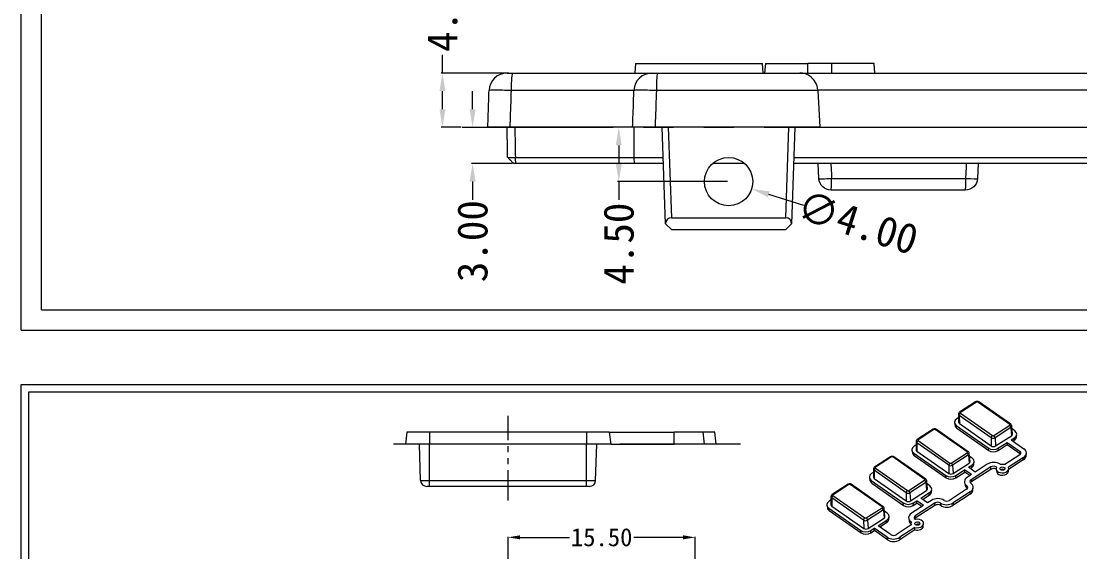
# Model space of a CAD drawing. Extents: x 28 to 864, y 245 to 592.
# Drawn here: x 510.9 to 598.6, y 323.6 to 367.5 of the extents above; entities that cross this region are included whole.
import ezdxf

# ---------------------------------------------------------------- set-up
doc = ezdxf.new("R2010")
doc.units = 0
doc.header["$MEASUREMENT"] = 0
doc.linetypes.add('PHANTOM', pattern=[2.5, 1.25, -0.25, 0.25, -0.25, 0.25, -0.25])
for name, color, linetype in [('10', 7, 'Continuous'), ('20', 7, 'Continuous'), ('30', 7, 'Continuous')]:
    doc.layers.add(name, color=color, linetype=linetype)
doc.dimstyles.new('1', dxfattribs={"dimtxt": 1.5, "dimasz": 1, "dimexe": 0.05, "dimexo": 0.05, "dimgap": 0.05, "dimtad": 0, "dimzin": 0, "dimdsep": 46, "dimtxsty": 'Standard', "dimcen": 0, "dimclrd": 4, "dimclre": 4, "dimclrt": 3, "dimadec": 1, "dimazin": 0, "dimtfac": 1, "dimtofl": 0, "dimtmove": 0, "dimatfit": 3, "dimfxl": 0.18, "dimtolj": 1, "dimtzin": 0, "dimlwd": 9, "dimlwe": 9, "dimarcsym": 0})
doc.dimstyles.new('2', dxfattribs={"dimtxt": 2.5, "dimasz": 1.5, "dimexe": 0.1, "dimexo": 0.1, "dimgap": 0.1, "dimtad": 0, "dimzin": 0, "dimdsep": 46, "dimtxsty": 'Standard', "dimcen": 0, "dimclrd": 4, "dimclre": 4, "dimclrt": 3, "dimadec": 1, "dimazin": 0, "dimtfac": 1, "dimtofl": 0, "dimtmove": 0, "dimatfit": 3, "dimfxl": 0.18, "dimtolj": 1, "dimtzin": 0, "dimlwd": 9, "dimlwe": 9, "dimarcsym": 0})

# ---------------------------------------------------------------- blocks, each defined once
blk = doc.blocks.new('*D39')
at = {"color": 4, "linetype": 'Continuous', "lineweight": 9}
for p, q in [((551.236, 322.276), (551.236, 324.824)), ((552.236, 324.774), (556.311, 324.774)), ((565.736, 324.774), (561.661, 324.774)), ((566.736, 307.276), (566.736, 324.824))]:
    blk.add_line(p, q, dxfattribs=at)
for points in [[(552.236, 324.941), (552.236, 324.607), (551.236, 324.774)], [(565.736, 324.941), (565.736, 324.607), (566.736, 324.774)]]:
    blk.add_solid(points, dxfattribs=at)
at = {"layer": 'Defpoints', "color": 0, "linetype": 'Continuous', "lineweight": 9}
for p in [(566.736, 324.774), (551.236, 322.226), (566.736, 307.226)]:
    blk.add_point(p, dxfattribs=at)
at = {"color": 3, "linetype": 'Continuous', "lineweight": 9, "insert": (558.986, 324.774), "char_height": 1.5, "attachment_point": 5}
blk.add_mtext('\\A1;15.50', dxfattribs=at)
blk = doc.blocks.new('*D134')
at = {"color": 4, "linetype": 'Continuous', "lineweight": 9}
for p, q in [((545.801, 363.249), (545.801, 364.749)), ((551.287, 363.249), (545.701, 363.249)), ((545.801, 360.249), (545.801, 361.749)), ((547.344, 358.749), (545.701, 358.749))]:
    blk.add_line(p, q, dxfattribs=at)
for points in [[(545.551, 361.749), (546.051, 361.749), (545.801, 363.249)], [(545.551, 360.249), (546.051, 360.249), (545.801, 358.749)]]:
    blk.add_solid(points, dxfattribs=at)
at = {"layer": 'Defpoints', "color": 0, "linetype": 'Continuous', "lineweight": 9}
for p in [(545.801, 363.249), (551.387, 363.249), (547.444, 358.749)]:
    blk.add_point(p, dxfattribs=at)
at = {"color": 3, "linetype": 'Continuous', "lineweight": 9, "insert": (545.801, 368.391), "char_height": 2.5, "attachment_point": 5, "rotation": 90}
blk.add_mtext('\\A1;4.50', dxfattribs=at)
blk = doc.blocks.new('*D135')
at = {"color": 4, "linetype": 'Continuous', "lineweight": 9}
for p, q in [((548.298, 360.249), (548.298, 361.749)), ((547.544, 358.749), (548.398, 358.749)), ((551.609, 355.749), (548.198, 355.749)), ((548.298, 354.249), (548.298, 352.749))]:
    blk.add_line(p, q, dxfattribs=at)
for points in [[(548.048, 360.249), (548.548, 360.249), (548.298, 358.749)], [(548.048, 354.249), (548.548, 354.249), (548.298, 355.749)]]:
    blk.add_solid(points, dxfattribs=at)
at = {"layer": 'Defpoints', "color": 0, "linetype": 'Continuous', "lineweight": 9}
for p in [(547.444, 358.749), (548.298, 355.749), (551.709, 355.749)]:
    blk.add_point(p, dxfattribs=at)
at = {"color": 3, "linetype": 'Continuous', "lineweight": 9, "insert": (548.298, 349.316), "char_height": 2.5, "attachment_point": 5, "rotation": 90}
blk.add_mtext('\\A1;3.00', dxfattribs=at)
blk = doc.blocks.new('*D136')
at = {"color": 4, "linetype": 'Continuous', "lineweight": 9}
for p, q in [((563.313, 358.749), (560.307, 358.749)), ((560.407, 357.249), (560.407, 355.749)), ((569.403, 354.249), (560.307, 354.249)), ((560.407, 354.249), (560.407, 352.749))]:
    blk.add_line(p, q, dxfattribs=at)
for points in [[(560.157, 357.249), (560.657, 357.249), (560.407, 358.749)], [(560.157, 355.749), (560.657, 355.749), (560.407, 354.249)]]:
    blk.add_solid(points, dxfattribs=at)
at = {"layer": 'Defpoints', "color": 0, "linetype": 'Continuous', "lineweight": 9}
for p in [(563.413, 358.749), (560.407, 354.249), (569.503, 354.249)]:
    blk.add_point(p, dxfattribs=at)
at = {"color": 3, "linetype": 'Continuous', "lineweight": 9, "insert": (560.407, 349.107), "char_height": 2.5, "attachment_point": 5, "rotation": 90}
blk.add_mtext('\\A1;4.50', dxfattribs=at)
blk = doc.blocks.new('*D137')
at = {"color": 4, "linetype": 'Continuous', "lineweight": 9}
blk.add_line((575.735, 352.274), (572.84, 353.192), dxfattribs=at)
blk.add_solid([(572.915, 353.43), (572.764, 352.953), (571.41, 353.645)], dxfattribs=at)
at = {"layer": 'Defpoints', "color": 0, "linetype": 'Continuous', "lineweight": 9}
for p in [(567.597, 354.853), (571.41, 353.645)]:
    blk.add_point(p, dxfattribs=at)
at = {"color": 3, "linetype": 'Continuous', "lineweight": 9, "insert": (580.199, 350.86), "char_height": 2.5, "attachment_point": 5, "rotation": 342.41766}
blk.add_mtext('\\A1;∅4.00', dxfattribs=at)

msp = doc.modelspace()

# ---------------------------------------------------------------- linework, layer by layer
at = {"color": 7, "linetype": 'Continuous', "lineweight": 9}
for p, q in [((510.898, 341.932), (510.898, 591.82)), ((512.581, 343.615), (512.581, 590.138)), ((512.581, 343.615), (862.593, 343.615)), ((510.898, 341.932), (864.276, 341.932)), ((510.898, 245.013), (510.898, 337.449)), ((510.898, 337.449), (641.616, 337.449)), ((511.521, 245.635), (511.521, 336.827)), ((511.521, 336.827), (640.993, 336.827))]:
    msp.add_line(p, q, dxfattribs=at)
at = {"layer": '10', "color": 1, "linetype": 'PHANTOM', "lineweight": 9, "ltscale": 10}
msp.add_line((547.444, 358.749), (686.669, 358.749), dxfattribs=at)
at = {"layer": '20', "color": 7, "linetype": 'Continuous', "lineweight": 9}
for p, q in [((561.804, 364.049), (561.734, 363.249)), ((561.804, 364.049), (567.054, 364.049)), ((567.054, 364.049), (572.304, 364.049)), ((572.374, 363.249), (572.304, 364.049)), ((572.554, 364.049), (572.484, 363.249)), ((572.554, 364.049), (576.054, 364.049)), ((578.054, 364.049), (576.054, 364.049)), ((576.054, 363.249), (576.054, 364.049)), ((578.054, 363.249), (578.054, 364.049)), ((581.554, 364.049), (578.054, 364.049)), ((581.624, 363.249), (581.554, 364.049)), ((551.616, 363.249), (563.16, 363.249)), ((563.625, 363.249), (575.395, 363.249)), ((575.395, 363.249), (658.713, 363.249)), ((561.661, 361.801), (551.487, 361.801)), ((576.894, 361.801), (563.52, 361.801)), ((657.215, 361.827), (576.893, 361.827)), ((576.894, 361.801), (577.054, 358.749)), ((561.554, 358.749), (551.38, 358.749)), ((561.674, 356.249), (561.671, 358.749)), ((577.054, 358.749), (563.413, 358.749)), ((564.283, 350.749), (564.003, 358.749)), ((564.503, 358.749), (564.765, 351.248)), ((574.242, 351.248), (574.504, 358.749)), ((575.003, 358.749), (574.724, 350.749)), ((577.054, 358.749), (657.054, 358.749)), ((551.838, 356.249), (561.674, 356.249)), ((561.674, 356.249), (564.091, 356.249)), ((561.711, 355.749), (561.674, 356.249)), ((574.916, 356.249), (619.154, 356.249)), ((561.711, 355.749), (551.881, 355.749)), ((564.108, 355.749), (561.711, 355.749)), ((570.826, 355.749), (568.18, 355.749)), ((619.154, 355.749), (574.898, 355.749)), ((576.989, 354.497), (576.923, 355.749)), ((590.185, 355.749), (590.119, 354.497)), ((578.039, 354.514), (589.158, 354.514)), ((589.121, 353.549), (577.987, 353.549)), ((564.765, 351.248), (574.242, 351.248)), ((564.283, 350.749), (564.8, 350.249)), ((564.283, 350.749), (564.283, 350.749)), ((574.206, 350.249), (564.8, 350.249)), ((574.206, 350.249), (574.724, 350.749)), ((574.724, 350.749), (574.724, 350.749))]:
    msp.add_line(p, q, dxfattribs=at)
msp.add_circle((569.503, 354.249), 2, dxfattribs=at)
for centre in [(551.16, 361.749), (563.16, 361.749)]:
    msp.add_arc(centre, 1.5, 90, 178, dxfattribs=at)
at = {"layer": '20', "color": 7, "linetype": 'Continuous', "lineweight": 9, "extrusion": (0, 0, -1)}
msp.add_arc((-577.987, 354.549), 1, 270, 357, dxfattribs=at)
at = {"layer": '20', "color": 7, "linetype": 'Continuous', "lineweight": 9, "extrusion": (-6.70362e-16, -5.60665e-33, -1)}
msp.add_arc((-589.121, 354.549), 1, 183, 270, dxfattribs=at)
at = {"layer": '20', "color": 7, "linetype": 'Continuous', "lineweight": 9}
for centre, major_axis, ratio, start_param, end_param in [((551.616, 361.749), (0, 1.5), 0.086185, 0, 1.53589), ((563.625, 361.749), (0, 1.5), 0.069909, 0, 1.53589), ((577.987, 354.549), (0.999, 0.052), 0.037588, 3.141593, 4.761917), ((577.987, 354.549), (0, 1), 0.051436, 3.141593, 4.677482), ((589.121, 354.549), (0, 1), 0.036777, 3.141593, 4.677482), ((589.121, 354.549), (0.999, -0.052), 0.032953, 4.75093, 6.283185), ((564.783, 350.748), (0.366, -0.354), 0.964513, 2.356803, 3.926382), ((574.224, 350.748), (-0.366, -0.354), 0.964513, 2.356803, 3.926382)]:
    msp.add_ellipse(centre, major_axis=major_axis, ratio=ratio, start_param=start_param, end_param=end_param, dxfattribs=at)
for points, degree, knots in [([(551.157, 363.249), (551.161, 363.249), (551.166, 363.249), (551.17, 363.249), (551.175, 363.249), (551.189, 363.249), (551.214, 363.249), (551.24, 363.249), (551.274, 363.249), (551.315, 363.249), (551.355, 363.249), (551.403, 363.249), (551.454, 363.249), (551.505, 363.249), (551.561, 363.249), (551.616, 363.249)], 3, [0, 0, 0, 0, 0.090384, 0.090384, 0.090384, 0.317692, 0.317692, 0.317692, 0.545043, 0.545043, 0.545043, 0.772526, 0.772526, 0.772526, 1, 1, 1, 1]), ([(563.158, 363.249), (563.162, 363.249), (563.167, 363.249), (563.171, 363.249), (563.176, 363.249), (563.192, 363.249), (563.218, 363.249), (563.244, 363.249), (563.28, 363.249), (563.321, 363.249), (563.362, 363.249), (563.41, 363.249), (563.461, 363.249), (563.513, 363.249), (563.569, 363.249), (563.625, 363.249)], 3, [0, 0, 0, 0, 0.100242, 0.100242, 0.100242, 0.325081, 0.325081, 0.325081, 0.549967, 0.549967, 0.549967, 0.774988, 0.774988, 0.774988, 1, 1, 1, 1]), ([(576.893, 361.827), (576.868, 362.306), (576.619, 362.69), (576.045, 363.15), (575.718, 363.249), (575.395, 363.249)], 3, [0, 0, 0, 0, 0.5, 0.5, 1, 1, 1, 1]), ([(549.554, 358.749), (549.58, 359.48), (549.605, 360.21), (549.631, 360.941), (549.641, 361.227), (549.651, 361.514), (549.661, 361.801)], 3, [0, 0, 0, 0, 0.718008, 0.718008, 0.718008, 1, 1, 1, 1]), ([(551.487, 361.801), (550.99, 361.813), (550.522, 361.82), (549.853, 361.82), (549.661, 361.813), (549.661, 361.801)], 3, [0, 0, 0, 0, 0.5, 0.5, 1, 1, 1, 1]), ([(551.487, 361.801), (551.457, 360.952), (551.428, 360.103), (551.398, 359.253), (551.392, 359.085), (551.386, 358.917), (551.38, 358.749)], 3, [0, 0, 0, 0, 0.834719, 0.834719, 0.834719, 1, 1, 1, 1]), ([(561.554, 358.749), (561.58, 359.479), (561.605, 360.209), (561.631, 360.939), (561.641, 361.226), (561.651, 361.514), (561.661, 361.801)], 3, [0, 0, 0, 0, 0.717372, 0.717372, 0.717372, 1, 1, 1, 1]), ([(563.52, 361.801), (563.017, 361.814), (562.539, 361.821), (561.858, 361.821), (561.661, 361.814), (561.661, 361.801)], 3, [0, 0, 0, 0, 0.5, 0.5, 1, 1, 1, 1]), ([(563.52, 361.801), (563.49, 360.952), (563.46, 360.103), (563.431, 359.254), (563.425, 359.085), (563.419, 358.917), (563.413, 358.749)], 3, [0, 0, 0, 0, 0.834697, 0.834697, 0.834697, 1, 1, 1, 1]), ([(551.38, 358.749), (550.883, 358.749), (550.414, 358.749), (549.746, 358.749), (549.55, 358.749), (549.556, 358.749)], 3, [0, 0, 0, 0, 0.5, 0.5, 1, 1, 1, 1]), ([(551.198, 356.249), (551.192, 356.586), (551.186, 356.922), (551.18, 357.259), (551.171, 357.756), (551.163, 358.252), (551.154, 358.749)], 3, [0, 0, 0, 0, 0.404124, 0.404124, 0.404124, 1, 1, 1, 1]), ([(551.794, 358.749), (551.802, 358.282), (551.81, 357.816), (551.818, 357.349), (551.825, 356.983), (551.831, 356.616), (551.838, 356.249)], 3, [0, 0, 0, 0, 0.559826, 0.559826, 0.559826, 1, 1, 1, 1]), ([(563.413, 358.749), (562.91, 358.749), (562.432, 358.749), (561.75, 358.749), (561.55, 358.749), (561.556, 358.749)], 3, [0, 0, 0, 0, 0.5, 0.5, 1, 1, 1, 1]), ([(551.881, 355.749), (551.809, 355.749), (551.757, 355.749), (551.701, 355.749), (551.708, 355.749)], 2, [0, 0, 0, 0.5, 0.5, 1, 1, 1])]:
    msp.add_open_spline(points, degree=degree, knots=knots, dxfattribs=at)
for points, degree in [([(576.893, 361.827), (576.893, 361.819), (576.894, 361.81), (576.894, 361.801)], 3), ([(551.209, 356.248), (551.709, 355.749)], 1), ([(551.209, 356.248), (551.709, 355.749)], 1), ([(551.212, 356.247), (551.274, 356.243), (551.536, 356.244), (551.838, 356.249)], 3), ([(551.881, 355.749), (551.838, 356.249)], 1), ([(577.974, 355.749), (577.996, 355.337), (578.017, 354.926), (578.039, 354.514)], 3), ([(589.158, 354.514), (589.179, 354.926), (589.201, 355.337), (589.222, 355.749)], 3)]:
    msp.add_open_spline(points, degree=degree, dxfattribs=at)
at = {"layer": '30', "color": 7, "linetype": 'Continuous', "lineweight": 9}
for p, q in [((589.966, 336), (588.645, 335.146)), ((590.042, 335.985), (588.721, 335.132)), ((592.792, 334.13), (590.146, 335.985)), ((592.883, 334.142), (590.237, 335.997)), ((588.717, 335.062), (591.363, 333.207)), ((588.214, 334.246), (588.26, 334.029)), ((588.553, 334.703), (588.4, 334.604)), ((588.553, 334.984), (588.552, 334.312)), ((591.258, 333.029), (588.612, 334.883)), ((588.612, 334.883), (588.62, 334.198)), ((588.62, 334.198), (591.266, 332.343)), ((542.858, 333.495), (542.736, 332.495)), ((544.736, 333.495), (542.858, 333.495)), ((544.736, 333.495), (544.736, 332.495)), ((557.736, 333.495), (544.736, 333.495)), ((557.736, 333.495), (557.736, 332.495)), ((559.613, 333.495), (557.736, 333.495)), ((559.613, 333.495), (559.736, 332.495)), ((559.613, 333.495), (564.986, 333.495)), ((564.986, 332.495), (564.986, 333.495)), ((567.363, 333.495), (564.986, 333.495)), ((567.363, 333.495), (567.486, 332.495)), ((568.363, 333.495), (567.363, 333.495)), ((568.486, 332.495), (568.363, 333.495)), ((586.443, 333.724), (585.122, 332.87)), ((586.519, 333.709), (585.198, 332.855)), ((589.269, 331.854), (586.623, 333.709)), ((589.36, 331.865), (586.715, 333.72)), ((588.367, 334.034), (591.012, 332.179)), ((588.404, 333.829), (588.367, 334.034)), ((588.404, 333.829), (591.05, 331.975)), ((591.467, 333.207), (592.788, 334.061)), ((592.894, 333.882), (591.573, 333.028)), ((592.894, 333.882), (592.947, 333.196)), ((593.028, 333.335), (592.966, 334.003)), ((593.214, 333.602), (592.988, 333.761)), ((593.345, 333.079), (593.372, 333.301)), ((544.736, 332.495), (542.736, 332.495)), ((543.991, 329.477), (543.886, 332.495)), ((557.736, 332.495), (544.736, 332.495)), ((544.736, 329.477), (544.736, 332.495)), ((559.736, 332.495), (557.736, 332.495)), ((557.736, 329.477), (557.736, 332.495)), ((558.48, 329.477), (558.586, 332.495)), ((559.736, 332.495), (564.986, 332.495)), ((567.486, 332.495), (564.986, 332.495)), ((568.486, 332.495), (567.486, 332.495)), ((585.03, 332.426), (584.877, 332.327)), ((585.03, 332.707), (585.029, 332.036)), ((587.735, 330.752), (585.089, 332.607)), ((585.089, 332.607), (585.097, 331.921)), ((585.194, 332.785), (587.84, 330.93)), ((591.258, 333.029), (591.266, 332.343)), ((591.573, 333.028), (591.626, 332.343)), ((591.626, 332.343), (592.947, 333.196)), ((591.845, 331.974), (592.588, 332.454)), ((591.86, 332.179), (592.575, 332.641)), ((592.575, 332.641), (593.644, 331.892)), ((592.575, 332.641), (592.588, 332.454)), ((592.588, 332.454), (593.681, 331.687)), ((592.906, 332.854), (593.181, 333.032)), ((592.906, 332.854), (593.974, 332.105)), ((593.051, 332.753), (593.166, 332.828)), ((593.166, 332.828), (593.181, 333.032)), ((584.691, 331.97), (584.738, 331.752)), ((584.844, 331.758), (587.489, 329.903)), ((584.881, 331.553), (584.844, 331.758)), ((584.881, 331.553), (587.527, 329.698)), ((585.097, 331.921), (587.743, 330.066)), ((587.944, 330.93), (589.265, 331.784)), ((589.371, 331.605), (588.05, 330.752)), ((589.371, 331.605), (589.424, 330.92)), ((589.505, 331.058), (589.443, 331.727)), ((591.05, 331.975), (591.012, 332.179)), ((591.845, 331.974), (591.86, 332.179)), ((593.627, 331.607), (592.379, 330.8)), ((593.681, 331.687), (593.644, 331.892)), ((594.144, 331.507), (594.171, 331.728)), ((582.92, 331.447), (581.599, 330.593)), ((582.997, 331.432), (581.675, 330.578)), ((585.746, 329.577), (583.1, 331.432)), ((585.837, 329.589), (583.192, 331.444)), ((587.735, 330.752), (587.743, 330.066)), ((588.05, 330.752), (588.103, 330.066)), ((588.103, 330.066), (589.424, 330.92)), ((589.383, 330.578), (589.658, 330.756)), ((589.691, 331.326), (589.465, 331.484)), ((589.643, 330.551), (589.658, 330.756)), ((589.822, 330.803), (589.849, 331.024)), ((590.933, 330.826), (589.942, 330.185)), ((592.027, 330.801), (591.992, 330.825)), ((593.932, 331.393), (592.684, 330.586)), ((593.918, 331.188), (592.7, 330.401)), ((593.918, 331.188), (593.932, 331.393)), ((581.507, 330.149), (581.354, 330.051)), ((581.507, 330.43), (581.507, 329.759)), ((584.212, 328.475), (581.566, 330.33)), ((581.566, 330.33), (581.574, 329.644)), ((581.671, 330.508), (584.317, 328.654)), ((587.527, 329.698), (587.489, 329.903)), ((588.322, 329.697), (589.065, 330.177)), ((588.322, 329.697), (588.337, 329.902)), ((588.337, 329.902), (589.052, 330.364)), ((589.612, 329.972), (589.052, 330.364)), ((589.065, 330.177), (589.052, 330.364)), ((589.48, 329.886), (589.065, 330.177)), ((589.612, 329.972), (589.282, 329.758)), ((589.942, 330.185), (589.383, 330.578)), ((589.528, 330.476), (589.643, 330.551)), ((591.224, 330.407), (589.572, 329.34)), ((591.238, 330.612), (589.587, 329.544)), ((591.224, 330.407), (591.238, 330.612)), ((591.696, 330.587), (591.662, 330.611)), ((591.662, 330.611), (591.675, 330.542)), ((591.664, 330.405), (591.711, 330.187)), ((592.68, 330.232), (592.706, 330.453)), ((543.991, 329.477), (544.736, 329.477)), ((544.736, 328.995), (544.491, 328.995)), ((544.736, 329.477), (557.736, 329.477)), ((544.736, 328.995), (544.736, 329.477)), ((557.736, 328.995), (544.736, 328.995)), ((557.736, 329.477), (558.48, 329.477)), ((557.736, 328.995), (557.736, 329.477)), ((557.981, 328.995), (557.736, 328.995)), ((579.397, 329.17), (578.076, 328.316)), ((579.474, 329.155), (578.152, 328.302)), ((582.223, 327.3), (579.577, 329.155)), ((582.314, 327.312), (579.669, 329.167)), ((581.168, 329.693), (581.215, 329.475)), ((581.321, 329.481), (583.967, 327.626)), ((581.358, 329.276), (581.321, 329.481)), ((581.358, 329.276), (584.004, 327.421)), ((581.574, 329.644), (584.22, 327.79)), ((584.421, 328.653), (585.742, 329.507)), ((585.848, 329.329), (584.527, 328.475)), ((585.848, 329.329), (585.901, 328.643)), ((585.982, 328.782), (585.92, 329.45)), ((586.168, 329.049), (585.942, 329.207)), ((589.049, 329.311), (589.095, 329.094)), ((589.277, 328.841), (589.24, 329.046)), ((589.587, 329.544), (589.572, 329.34)), ((589.741, 328.661), (589.767, 328.883)), ((577.984, 328.154), (577.984, 327.482)), ((580.689, 326.199), (578.043, 328.053)), ((578.043, 328.053), (578.051, 327.368)), ((578.148, 328.232), (580.794, 326.377)), ((584.212, 328.475), (584.22, 327.79)), ((584.527, 328.475), (584.58, 327.789)), ((584.58, 327.789), (585.901, 328.643)), ((585.419, 328.016), (586.135, 328.479)), ((585.979, 327.624), (585.419, 328.016)), ((585.564, 327.915), (586.12, 328.274)), ((586.12, 328.274), (586.135, 328.479)), ((586.299, 328.526), (586.326, 328.747)), ((589.223, 328.761), (587.792, 327.836)), ((589.514, 328.342), (588.083, 327.417)), ((589.529, 328.547), (588.097, 327.622)), ((589.514, 328.342), (589.529, 328.547)), ((577.645, 327.416), (577.692, 327.199)), ((577.798, 327.204), (580.444, 325.349)), ((577.835, 326.999), (577.798, 327.204)), ((577.984, 327.873), (577.831, 327.774)), ((578.051, 327.368), (580.697, 325.513)), ((580.898, 326.377), (582.219, 327.231)), ((582.459, 326.505), (582.397, 327.173)), ((584.004, 327.421), (583.967, 327.626)), ((585.649, 327.411), (584.658, 326.77)), ((584.799, 327.42), (584.814, 327.625)), ((584.799, 327.42), (585.102, 327.616)), ((584.814, 327.625), (585.089, 327.803)), ((586.6, 327.419), (584.949, 326.352)), ((586.615, 327.624), (584.963, 326.556)), ((585.649, 327.411), (585.089, 327.803)), ((585.102, 327.616), (585.089, 327.803)), ((585.516, 327.325), (585.102, 327.616)), ((586.309, 327.838), (585.979, 327.624)), ((586.6, 327.419), (586.615, 327.624)), ((587.038, 327.623), (587.076, 327.418)), ((588.097, 327.622), (588.083, 327.417)), ((577.835, 326.999), (580.481, 325.145)), ((582.325, 327.052), (581.004, 326.198)), ((581.057, 325.513), (582.378, 326.366)), ((582.325, 327.052), (582.378, 326.366)), ((582.645, 326.772), (582.419, 326.931)), ((582.776, 326.249), (582.803, 326.471)), ((584.425, 326.323), (584.471, 326.105)), ((584.947, 326.271), (584.981, 326.247)), ((584.963, 326.556), (584.949, 326.352)), ((580.689, 326.199), (580.697, 325.513)), ((581.004, 326.198), (581.057, 325.513)), ((581.291, 325.349), (581.566, 325.526)), ((581.579, 325.339), (581.566, 325.526)), ((582.635, 324.777), (581.566, 325.526)), ((581.896, 325.74), (582.612, 326.202)), ((582.965, 324.991), (581.896, 325.74)), ((582.041, 325.638), (582.597, 325.998)), ((582.597, 325.998), (582.612, 326.202)), ((584.637, 325.797), (583.389, 324.99)), ((584.945, 325.39), (583.679, 324.572)), ((584.942, 325.583), (583.694, 324.776)), ((584.616, 326.058), (584.651, 326.034)), ((584.616, 326.058), (584.629, 325.989)), ((584.618, 325.852), (584.631, 325.793)), ((585.634, 325.679), (585.66, 325.9)), ((580.481, 325.145), (580.444, 325.349)), ((581.276, 325.144), (581.291, 325.349)), ((581.276, 325.144), (581.579, 325.339)), ((582.672, 324.572), (581.579, 325.339)), ((582.672, 324.572), (582.635, 324.777)), ((583.694, 324.776), (583.679, 324.572))]:
    msp.add_line(p, q, dxfattribs=at)
at = {"layer": '30', "color": 1, "linetype": 'PHANTOM', "lineweight": 9, "ltscale": 2}
msp.add_line((551.236, 327.832), (551.236, 334.842), dxfattribs=at)
at = {"layer": '30', "color": 1, "linetype": 'PHANTOM', "lineweight": 9, "ltscale": 8}
msp.add_line((570.486, 332.495), (541.736, 332.495), dxfattribs=at)
at = {"layer": '30', "color": 7, "linetype": 'Continuous', "lineweight": 9}
for centre, start, end in [((544.491, 329.495), 182, 270), ((557.981, 329.495), 270, 358)]:
    msp.add_arc(centre, 0.5, start, end, dxfattribs=at)
for centre, major_axis, ratio, start_param, end_param in [((590.048, 335.874), (-0.081, 0.126), 0.486164, 5.408037, 6.283185), ((590.092, 335.95), (-0.0734, -0.0034), 0.670814, 3.856488, 5.427285), ((590.151, 335.874), (-0.086, -0.123), 0.560047, 3.141598, 4.085253), ((588.722, 334.951), (-0.086, -0.123), 0.560047, 4.085253, 5.621143), ((588.726, 335.02), (-0.081, 0.126), 0.486164, 5.408037, 6.283885), ((588.771, 335.097), (-0.0734, -0.0034), 0.670814, 5.427285, 6.998081), ((588.807, 334.319), (-0.599, -0.028), 0.670814, 5.427285, 6.998081), ((588.807, 334.319), (-0.255, -0.012), 0.670814, 6.251588, 6.998081), ((588.776, 334.989), (0.223, 0.01), 0.670814, 3.111881, 3.856488), ((592.797, 334.019), (-0.086, -0.123), 0.560047, 3.141634, 4.085253), ((586.525, 333.598), (-0.081, 0.126), 0.486164, 5.408037, 6.283185), ((586.569, 333.674), (-0.0734, -0.0034), 0.670814, 3.856488, 5.427285), ((586.628, 333.597), (-0.086, -0.123), 0.560047, 3.141598, 4.085253), ((588.818, 334.097), (-0.563, -0.026), 0.670814, 6.394453, 6.998081), ((592.738, 334.096), (-0.0734, -0.0034), 0.670814, 2.285692, 3.856488), ((592.793, 333.949), (-0.081, 0.126), 0.486164, 3.872147, 5.408037), ((592.743, 333.988), (0.223, 0.01), 0.670814, 5.427285, 6.310536), ((592.774, 333.318), (-0.255, -0.012), 0.670814, 2.285692, 3.173164), ((592.774, 333.318), (-0.599, -0.028), 0.670814, 2.285692, 3.856488), ((585.253, 332.713), (0.223, 0.01), 0.670814, 3.111881, 3.856488), ((585.199, 332.674), (-0.086, -0.123), 0.560047, 4.085253, 5.621143), ((585.204, 332.744), (-0.081, 0.126), 0.486164, 5.408037, 6.283885), ((585.248, 332.82), (-0.0734, -0.0034), 0.670814, 5.427285, 6.998081), ((591.368, 333.096), (-0.086, -0.123), 0.560047, 4.085253, 5.621143), ((591.422, 333.135), (0.223, 0.01), 0.670814, 3.856488, 5.427285), ((591.417, 333.242), (-0.0734, -0.0034), 0.670814, 0.714896, 2.285692), ((591.472, 333.096), (-0.081, 0.126), 0.486164, 3.872147, 5.408037), ((592.784, 333.095), (-0.563, -0.026), 0.670814, 2.285692, 3.030322), ((585.284, 332.042), (-0.599, -0.028), 0.670814, 5.427285, 6.998081), ((585.295, 331.82), (-0.563, -0.026), 0.670814, 6.394453, 6.998081), ((585.284, 332.042), (-0.255, -0.012), 0.670814, 6.251588, 6.998081), ((589.215, 331.819), (-0.0734, -0.0034), 0.670814, 2.285692, 3.856488), ((589.27, 331.673), (-0.081, 0.126), 0.486164, 3.872147, 5.408037), ((589.274, 331.743), (-0.086, -0.123), 0.560047, 3.141634, 4.085253), ((589.22, 331.712), (0.223, 0.01), 0.670814, 5.427285, 6.310536), ((591.453, 332.464), (-0.599, -0.028), 0.670814, 0.714896, 2.285692), ((591.463, 332.242), (-0.563, -0.026), 0.670814, 0.714896, 2.285692), ((591.453, 332.464), (-0.255, -0.012), 0.670814, 0.714896, 2.285692), ((593.424, 331.75), (0.3, 0.014), 0.670814, 5.427285, 6.998081), ((593.434, 331.527), (-0.336, -0.016), 0.670814, 3.781726, 3.856488), ((593.424, 331.75), (-0.749, -0.035), 0.670814, 2.285692, 3.856488), ((583.002, 331.321), (-0.081, 0.126), 0.486164, 5.408037, 6.283185), ((583.046, 331.397), (-0.0734, -0.0034), 0.670814, 3.856488, 5.427285), ((583.105, 331.321), (-0.086, -0.123), 0.560047, 3.141598, 4.085253), ((587.845, 330.819), (-0.086, -0.123), 0.560047, 4.085253, 5.621143), ((587.899, 330.858), (0.223, 0.01), 0.670814, 3.856488, 5.427285), ((587.894, 330.965), (-0.0734, -0.0034), 0.670814, 0.714896, 2.285692), ((587.949, 330.819), (-0.081, 0.126), 0.486164, 3.872147, 5.408037), ((589.251, 331.041), (-0.255, -0.012), 0.670814, 2.285692, 3.173164), ((589.261, 330.819), (-0.563, -0.026), 0.670814, 2.285692, 3.030322), ((589.251, 331.041), (-0.599, -0.028), 0.670814, 2.285692, 3.856488), ((591.442, 330.469), (-0.749, -0.035), 0.670814, 3.856488, 5.427285), ((591.442, 330.469), (0.3, 0.014), 0.670814, 0.714896, 2.285692), ((592.183, 330.468), (-0.524, -0.024), 0.670814, 4.299399, 4.984374), ((593.434, 331.527), (0.712, 0.033), 0.670814, 5.427285, 6.171915), ((581.761, 329.765), (-0.599, -0.028), 0.670814, 5.427285, 6.998081), ((581.73, 330.436), (0.223, 0.01), 0.670814, 3.111881, 3.856488), ((581.761, 329.765), (-0.255, -0.012), 0.670814, 6.251588, 6.998081), ((581.677, 330.397), (-0.086, -0.123), 0.560047, 4.085253, 5.621143), ((581.681, 330.467), (-0.081, 0.126), 0.486164, 5.408037, 6.283885), ((581.725, 330.543), (-0.0734, -0.0034), 0.670814, 5.427285, 6.998081), ((587.93, 330.187), (-0.599, -0.028), 0.670814, 0.714896, 2.285692), ((587.93, 330.187), (-0.255, -0.012), 0.670814, 0.714896, 2.285692), ((589.791, 329.402), (-0.749, -0.035), 0.670814, 5.427285, 6.998081), ((591.452, 330.247), (-0.336, -0.016), 0.670814, 4.016118, 5.427285), ((592.183, 330.468), (-0.524, -0.024), 0.670814, 5.870196, 9.696763), ((592.194, 330.246), (-0.488, -0.023), 0.670814, 6.394531, 9.313465), ((592.194, 330.246), (0.246, 0.011), 0.670814, 0.886502, 2.254963), ((579.479, 329.044), (-0.081, 0.126), 0.486164, 5.408037, 6.283185), ((579.523, 329.12), (-0.0734, -0.0034), 0.670814, 3.856488, 5.427285), ((579.583, 329.044), (-0.086, -0.123), 0.560047, 3.141598, 4.085253), ((581.772, 329.543), (-0.563, -0.026), 0.670814, 6.394453, 6.998081), ((585.692, 329.542), (-0.0734, -0.0034), 0.670814, 2.285692, 3.856488), ((585.747, 329.396), (-0.081, 0.126), 0.486164, 3.872147, 5.408037), ((585.751, 329.466), (-0.086, -0.123), 0.560047, 3.141634, 4.085253), ((585.697, 329.435), (0.223, 0.01), 0.670814, 5.427285, 6.310536), ((585.728, 328.764), (-0.599, -0.028), 0.670814, 2.285692, 3.856488), ((587.94, 329.965), (-0.563, -0.026), 0.670814, 0.714896, 2.285692), ((589.801, 329.18), (0.712, 0.033), 0.670814, 3.252862, 3.856488), ((589.02, 328.904), (0.3, 0.014), 0.670814, 5.427285, 6.998081), ((589.791, 329.402), (0.3, 0.014), 0.670814, 2.285692, 3.856488), ((589.801, 329.18), (-0.336, -0.016), 0.670814, 5.427285, 5.64305), ((589.02, 328.904), (-0.749, -0.035), 0.670814, 2.285692, 3.856488), ((578.207, 328.159), (0.223, 0.01), 0.670814, 3.111881, 3.856488), ((578.154, 328.121), (-0.086, -0.123), 0.560047, 4.085253, 5.621143), ((578.158, 328.19), (-0.081, 0.126), 0.486164, 5.408037, 6.283885), ((578.202, 328.267), (-0.0734, -0.0034), 0.670814, 5.427285, 6.998081), ((584.322, 328.542), (-0.086, -0.123), 0.560047, 4.085253, 5.621143), ((584.376, 328.581), (0.223, 0.01), 0.670814, 3.856488, 5.427285), ((584.371, 328.688), (-0.0734, -0.0034), 0.670814, 0.714896, 2.285692), ((584.426, 328.542), (-0.081, 0.126), 0.486164, 3.872147, 5.408037), ((585.728, 328.764), (-0.255, -0.012), 0.670814, 2.285692, 3.173164), ((585.738, 328.542), (-0.563, -0.026), 0.670814, 2.285692, 3.030322), ((586.818, 327.481), (-0.749, -0.035), 0.670814, 3.856488, 5.427285), ((589.03, 328.681), (-0.336, -0.016), 0.670814, 3.781726, 3.856488), ((589.03, 328.681), (0.712, 0.033), 0.670814, 5.427285, 6.171915), ((578.238, 327.489), (-0.599, -0.028), 0.670814, 5.427285, 6.998081), ((578.249, 327.267), (-0.563, -0.026), 0.670814, 6.394453, 6.998081), ((578.238, 327.489), (-0.255, -0.012), 0.670814, 6.251588, 6.998081), ((582.169, 327.265), (-0.0734, -0.0034), 0.670814, 2.285692, 3.856488), ((582.224, 327.119), (-0.081, 0.126), 0.486164, 3.872147, 5.408037), ((582.228, 327.189), (-0.086, -0.123), 0.560047, 3.141634, 4.085253), ((582.174, 327.158), (0.223, 0.01), 0.670814, 5.427285, 6.310536), ((584.407, 327.911), (-0.599, -0.028), 0.670814, 0.714896, 2.285692), ((584.417, 327.688), (-0.563, -0.026), 0.670814, 0.714896, 2.285692), ((584.407, 327.911), (-0.255, -0.012), 0.670814, 0.714896, 2.285692), ((586.828, 327.259), (-0.336, -0.016), 0.670814, 3.856488, 5.427285), ((586.818, 327.481), (0.3, 0.014), 0.670814, 0.714896, 2.285692), ((587.589, 327.979), (-0.749, -0.035), 0.670814, 0.714896, 2.285692), ((587.599, 327.757), (0.712, 0.033), 0.670814, 3.856488, 5.427285), ((587.589, 327.979), (0.3, 0.014), 0.670814, 3.856488, 5.427285), ((580.799, 326.266), (-0.086, -0.123), 0.560047, 4.085253, 5.621143), ((580.848, 326.412), (-0.0734, -0.0034), 0.670814, 0.714896, 2.285692), ((580.903, 326.266), (-0.081, 0.126), 0.486164, 3.872147, 5.408037), ((582.205, 326.488), (-0.255, -0.012), 0.670814, 2.285692, 3.173164), ((582.205, 326.488), (-0.599, -0.028), 0.670814, 2.285692, 3.856488), ((585.167, 326.414), (-0.749, -0.035), 0.670814, 5.427285, 6.998081), ((585.167, 326.414), (0.3, 0.014), 0.670814, 2.285692, 3.856488), ((585.177, 326.191), (-0.336, -0.016), 0.670814, 5.427285, 5.64305), ((585.137, 325.915), (-0.524, -0.024), 0.670814, 1.157807, 4.984374), ((580.853, 326.304), (0.223, 0.01), 0.670814, 3.856488, 5.427285), ((580.884, 325.634), (-0.255, -0.012), 0.670814, 0.714896, 2.285692), ((582.215, 326.265), (-0.563, -0.026), 0.670814, 2.285692, 3.030322), ((585.177, 326.191), (0.712, 0.033), 0.670814, 3.252862, 3.76931), ((585.137, 325.915), (-0.524, -0.024), 0.670814, 5.870196, 6.55517), ((585.148, 325.693), (-0.488, -0.023), 0.670814, 1.110595, 3.030351), ((585.148, 325.693), (0.246, 0.011), 0.670814, 0.886502, 2.254963), ((580.884, 325.634), (-0.599, -0.028), 0.670814, 0.714896, 2.285692), ((580.894, 325.412), (-0.563, -0.026), 0.670814, 0.714896, 2.285692), ((583.185, 325.133), (-0.749, -0.035), 0.670814, 0.714896, 2.285692), ((583.195, 324.911), (0.712, 0.033), 0.670814, 3.856488, 5.427285), ((583.185, 325.133), (0.3, 0.014), 0.670814, 3.856488, 5.427285)]:
    msp.add_ellipse(centre, major_axis=major_axis, ratio=ratio, start_param=start_param, end_param=end_param, dxfattribs=at)
for centre in [(592.183, 330.468), (585.137, 325.915)]:
    msp.add_ellipse(centre, major_axis=(-0.21, -0.01), ratio=0.670814, dxfattribs=at)
for points, knots in [([(590.237, 335.997), (590.216, 336.011), (590.171, 336.033), (590.089, 336.043), (590.018, 336.029), (589.979, 336.008), (589.966, 336)], [0, 0, 0, 0, 0.263959, 0.534014, 0.84, 1, 1, 1, 1]), ([(588.645, 335.146), (588.621, 335.131), (588.585, 335.096), (588.556, 335.035), (588.555, 334.998), (588.556, 334.984)], [0, 0, 0, 0, 0.425693, 0.779245, 1, 1, 1, 1]), ([(586.715, 333.72), (586.693, 333.735), (586.648, 333.756), (586.566, 333.766), (586.495, 333.752), (586.456, 333.732), (586.443, 333.724)], [0, 0, 0, 0, 0.263959, 0.534014, 0.84, 1, 1, 1, 1]), ([(592.964, 334), (592.965, 334.007), (592.966, 334.031), (592.946, 334.076), (592.914, 334.118), (592.89, 334.137), (592.883, 334.142)], [0, 0, 0, 0, 0.051445, 0.461833, 0.843129, 1, 1, 1, 1]), ([(585.122, 332.87), (585.098, 332.854), (585.062, 332.819), (585.033, 332.759), (585.032, 332.722), (585.033, 332.707)], [0, 0, 0, 0, 0.425693, 0.779245, 1, 1, 1, 1]), ([(589.441, 331.723), (589.442, 331.73), (589.443, 331.754), (589.423, 331.8), (589.391, 331.842), (589.367, 331.86), (589.36, 331.865)], [0, 0, 0, 0, 0.051445, 0.461833, 0.843129, 1, 1, 1, 1]), ([(583.192, 331.444), (583.17, 331.458), (583.125, 331.48), (583.043, 331.49), (582.972, 331.475), (582.933, 331.455), (582.92, 331.447)], [0, 0, 0, 0, 0.263959, 0.534014, 0.84, 1, 1, 1, 1]), ([(581.599, 330.593), (581.575, 330.577), (581.539, 330.543), (581.51, 330.482), (581.509, 330.445), (581.51, 330.43)], [0, 0, 0, 0, 0.425693, 0.779245, 1, 1, 1, 1]), ([(579.669, 329.167), (579.647, 329.181), (579.602, 329.203), (579.52, 329.213), (579.449, 329.199), (579.41, 329.178), (579.397, 329.17)], [0, 0, 0, 0, 0.263959, 0.534014, 0.84, 1, 1, 1, 1]), ([(585.918, 329.447), (585.919, 329.454), (585.92, 329.477), (585.9, 329.523), (585.868, 329.565), (585.844, 329.584), (585.837, 329.589)], [0, 0, 0, 0, 0.051445, 0.461833, 0.843129, 1, 1, 1, 1]), ([(578.076, 328.316), (578.052, 328.301), (578.016, 328.266), (577.987, 328.205), (577.986, 328.168), (577.987, 328.154)], [0, 0, 0, 0, 0.425693, 0.779245, 1, 1, 1, 1]), ([(582.395, 327.17), (582.396, 327.177), (582.397, 327.201), (582.377, 327.246), (582.345, 327.288), (582.321, 327.307), (582.314, 327.312)], [0, 0, 0, 0, 0.051445, 0.461833, 0.843129, 1, 1, 1, 1])]:
    msp.add_open_spline(points, degree=3, knots=knots, dxfattribs=at)
msp.add_open_spline([(584.945, 325.39), (584.944, 325.454), (584.943, 325.518), (584.942, 325.583)], degree=3, dxfattribs=at)

# ---------------------------------------------------------------- dimensions: what is measured, and where the dimension line sits
at = {"linetype": 'Continuous', "lineweight": 9}
for base, p2, picture, middle in [((545.801, 363.249), (551.387, 363.249), '*D134', (545.801, 368.391)), ((548.298, 355.749), (551.709, 355.749), '*D135', (548.298, 349.316))]:
    dim = msp.add_linear_dim(base=base, p1=(547.444, 358.749), p2=p2, angle=90, dimstyle='2', dxfattribs=at)
    dim.commit()
    dim.dimension.update_dxf_attribs({"geometry": picture, "text_midpoint": middle, "dimtype": 160})
dim = msp.add_linear_dim(base=(560.407, 354.249), p1=(563.413, 358.749), p2=(569.503, 354.249), angle=90, dimstyle='2', dxfattribs=at)
dim.commit()
dim.dimension.update_dxf_attribs({"geometry": '*D136', "text_midpoint": (560.407, 349.107)})
dim = msp.add_diameter_dim_2p(p1=(567.597, 354.853), p2=(571.41, 353.645), dimstyle='2', dxfattribs=at)
dim.commit()
dim.dimension.update_dxf_attribs({"geometry": '*D137', "text_midpoint": (580.199, 350.86), "dimtype": 163})
dim = msp.add_linear_dim(base=(566.736, 324.774), p1=(551.236, 322.226), p2=(566.736, 307.226), dimstyle='1', dxfattribs=at)
dim.commit()
dim.dimension.update_dxf_attribs({"geometry": '*D39', "text_midpoint": (558.986, 324.774)})

doc.saveas('drawing.dxf')
